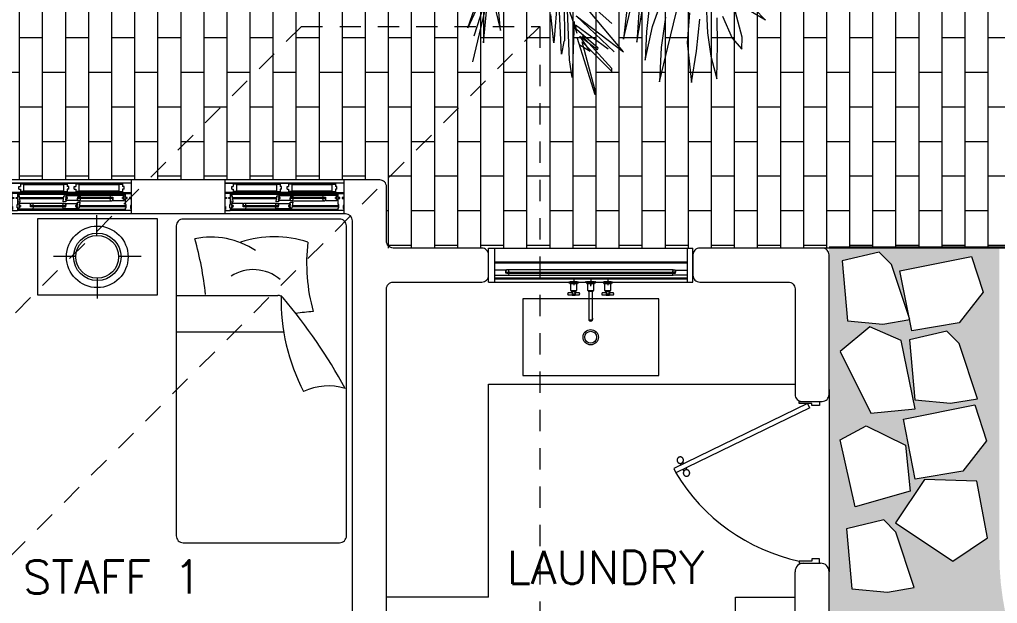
# Model space of a CAD drawing. Header units: metres. Extents: x 8 to 2416, y -346 to 476.
# Drawn here: x 33.8 to 39.54, y 36.87 to 40.29 of the extents above; entities that cross this region are included whole.
import ezdxf

# ---------------------------------------------------------------- set-up
doc = ezdxf.new("R2010")
doc.units = ezdxf.units.M
for name, pattern in [('0', [0]), ('CENTER2', [28.575, 19.05, -3.175, 3.175, -3.175]), ('HIDDEN2', [0.1875, 0.125, -0.0625])]:
    doc.linetypes.add(name, pattern=pattern)
doc.layers.get('0').update_dxf_attribs({"color": 250, "linetype": '0', "lineweight": 20})
for name, color, linetype, lineweight in [('A-DOOR', 35, 'Continuous', 5), ('A-WALL', 250, 'Continuous', 20), ('ARBOLES', 86, 'Continuous', 0), ('baños', 140, 'Continuous', 0), ('calle', 254, 'Continuous', 0), ('cristales', 131, 'Continuous', 0), ('MOB FIJOS', 251, 'Continuous', 0), ('MOBILIARIOS', 252, 'Continuous', 0), ('piso', 253, 'Continuous', 0), ('textos', 7, 'Continuous', 0)]:
    doc.layers.add(name, color=color, linetype=linetype, lineweight=lineweight)
doc.layers.add('grama', color=7, linetype='Continuous', lineweight=0, true_color=0x698c45)
doc.layers.add('Techos 1', color=7, linetype='HIDDEN2', lineweight=9, true_color=0x42391a)
doc.layers.add('hatch piso', color=253, linetype='Continuous', lineweight=0, transparency=0.7)
doc.styles.get("Standard").update_dxf_attribs({"font": 'arial.ttf', "height": 0.1875})

# ---------------------------------------------------------------- blocks, each defined once
blk = doc.blocks.new('bn29-63')
at = {"linetype": 'CENTER2'}
for p, q in [((-0.1, 0.02), (-0.1, -0.02)), ((-0.025, 0), (-0.031, 0)), ((0.02, 0), (-0.02, 0)), ((0, 0.025), (0, 0.0035)), ((0, 0.02), (0, -0.02)), ((0.025, 0), (0.031, 0)), ((0.1, 0.02), (0.1, -0.02)), ((-0.08, 0), (-0.12, 0)), ((0, -0.025), (0, -0.0035)), ((0.12, 0), (0.08, 0))]:
    blk.add_line(p, q, dxfattribs=at)
at = {"linetype": 'Continuous'}
for p, q in [((-0.0275, 0), (-0.0275, -0.0055)), ((0.0275, -0.0055), (0.0275, 0)), ((-0.1275, 0), (-0.0725, 0)), ((-0.1275, 0), (-0.1275, -0.0055)), ((-0.127, -0.006), (-0.073, -0.006)), ((-0.1225, -0.0065), (-0.1225, -0.0095)), ((-0.122, -0.01), (-0.078, -0.01)), ((-0.118, -0.01), (-0.118, -0.0505)), ((-0.1175, -0.051), (-0.0825, -0.051)), ((-0.1148, -0.051), (-0.1148, -0.0547)), ((-0.1144, -0.0552), (-0.0856, -0.0552)), ((-0.1098, -0.0554), (-0.0903, -0.0554)), ((-0.1098, -0.0554), (-0.1098, -0.0674)), ((-0.1089, -0.0552), (-0.1089, -0.0554)), ((-0.0911, -0.0554), (-0.0911, -0.0552)), ((-0.0903, -0.0675), (-0.0903, -0.0554)), ((-0.0851, -0.0547), (-0.0851, -0.051)), ((-0.082, -0.0505), (-0.082, -0.01)), ((-0.0775, -0.0095), (-0.0775, -0.0065)), ((-0.0725, -0.0055), (-0.0725, 0)), ((-0.0225, -0.007), (-0.0225, -0.0095)), ((-0.018, -0.011), (-0.018, -0.0495)), ((-0.015, -0.051), (-0.015, -0.0535)), ((-0.0115, -0.055), (-0.0115, -0.1745)), ((0.0115, -0.1745), (0.0115, -0.055)), ((0.015, -0.0535), (0.015, -0.051)), ((0.018, -0.0495), (0.018, -0.011)), ((0.0225, -0.0095), (0.0225, -0.007)), ((0.0725, 0), (0.1275, 0)), ((0.0725, 0), (0.0725, -0.0055)), ((0.073, -0.006), (0.127, -0.006)), ((0.0775, -0.0065), (0.0775, -0.0095)), ((0.078, -0.01), (0.122, -0.01)), ((0.082, -0.01), (0.082, -0.0505)), ((0.0825, -0.051), (0.1175, -0.051)), ((0.0851, -0.051), (0.0851, -0.0547)), ((0.0856, -0.0552), (0.1144, -0.0552)), ((0.0902, -0.0554), (0.1097, -0.0554)), ((0.0902, -0.0554), (0.0902, -0.0674)), ((0.0911, -0.0552), (0.0911, -0.0554)), ((0.1089, -0.0554), (0.1089, -0.0552)), ((0.1097, -0.0675), (0.1097, -0.0554)), ((0.1148, -0.0547), (0.1148, -0.051)), ((0.118, -0.0505), (0.118, -0.01)), ((0.1225, -0.0095), (0.1225, -0.0065)), ((0.1275, -0.0055), (0.1275, 0)), ((-0.1353, -0.0707), (-0.1353, -0.0709)), ((-0.1353, -0.0709), (-0.1353, -0.0711)), ((-0.1098, -0.0649), (-0.132, -0.0649)), ((-0.132, -0.0769), (-0.1098, -0.0769)), ((-0.1098, -0.0743), (-0.1098, -0.0779)), ((-0.1092, -0.0784), (-0.0908, -0.0784)), ((-0.068, -0.0649), (-0.0903, -0.0649)), ((-0.0903, -0.0779), (-0.0903, -0.0744)), ((-0.0903, -0.0769), (-0.068, -0.0769)), ((-0.0647, -0.0709), (-0.0647, -0.0708)), ((-0.0647, -0.0711), (-0.0647, -0.0709)), ((0.0647, -0.0707), (0.0647, -0.0709)), ((0.0647, -0.0709), (0.0647, -0.0711)), ((0.0902, -0.0649), (0.068, -0.0649)), ((0.068, -0.0769), (0.0902, -0.0769)), ((0.0902, -0.0743), (0.0902, -0.0779)), ((0.0908, -0.0784), (0.1092, -0.0784)), ((0.132, -0.0649), (0.1097, -0.0649)), ((0.1097, -0.0779), (0.1097, -0.0744)), ((0.1097, -0.0769), (0.132, -0.0769)), ((0.1353, -0.0709), (0.1353, -0.0708)), ((0.1353, -0.0711), (0.1353, -0.0709)), ((-0.0116, -0.2129), (-0.0116, -0.2196)), ((-0.0115, -0.1745), (-0.0115, -0.2108)), ((-0.0115, -0.2108), (-0.0115, -0.2129)), ((0.0115, -0.2108), (0.0115, -0.1745)), ((0.0115, -0.2129), (0.0115, -0.2108)), ((0.0116, -0.2196), (0.0116, -0.2129))]:
    blk.add_line(p, q, dxfattribs=at)
for centre in [(-0.1, -0.0709), (0.1, -0.0709)]:
    blk.add_circle(centre, 0.006, dxfattribs=at)
for centre, radius, start, end in [((-0.127, -0.0055), 0.0005, 180, 270), ((-0.123, -0.0065), 0.0005, 0, 90), ((-0.122, -0.0095), 0.0005, 180, 270), ((-0.1175, -0.0505), 0.0005, 180, 270), ((-0.1144, -0.0547), 0.0005, 180, 270), ((-0.0856, -0.0547), 0.0005, 270, 0), ((-0.0825, -0.0505), 0.0005, 270, 0), ((-0.078, -0.0095), 0.0005, 270, 0), ((-0.077, -0.0065), 0.0005, 90, 180), ((-0.073, -0.0055), 0.0005, 270, 0), ((-0.027, -0.0055), 0.000484, 180.59089, 257.20816), ((-0.0118, 2.0449), 2.0509, 269.6737, 270.02288), ((-0.0235, -0.007), 0.000994, 359.90149, 76.90515), ((-0.019, -0.011), 0.000956, 357.64471, 77.70928), ((-0.0175, -0.0495), 0.000478, 178.26733, 257.13819), ((-0.016, -0.051), 0.000959, 357.75001, 77.99186), ((-0.0125, -0.055), 0.000979, 359.48235, 72.31636), ((0.0125, -0.055), 0.000994, 107.89165, 180.11735), ((0.0145, -0.0535), 0.000492, 288.09484, 0.3106), ((0.016, -0.051), 0.000997, 103.36277, 180.02544), ((0.0175, -0.0495), 0.000475, 305.7664, 0.81013), ((0.019, -0.011), 0.000999, 105.48615, 180.00027), ((0.022, -0.0095), 0.000468, 302.26955, 1.21771), ((0.0235, -0.007), 0.000969, 105.51501, 182.34459), ((0.073, -0.0055), 0.0005, 180, 270), ((0.077, -0.0065), 0.0005, 0, 90), ((0.078, -0.0095), 0.0005, 180, 270), ((0.0825, -0.0505), 0.0005, 180, 270), ((0.0856, -0.0547), 0.0005, 180, 270), ((0.1144, -0.0547), 0.0005, 270, 0), ((0.1175, -0.0505), 0.0005, 270, 0), ((0.122, -0.0095), 0.0005, 270, 0), ((0.123, -0.0065), 0.0005, 90, 180), ((0.127, -0.0055), 0.0005, 270, 0), ((-0.1092, -0.0779), 0.0005, 180, 270), ((-0.0908, -0.0779), 0.0005, 270, 0), ((0.0908, -0.0779), 0.0005, 180, 270), ((0.1092, -0.0779), 0.0005, 270, 0), ((0, -0.2181), 0.0121, 213.9793, 325.16022)]:
    blk.add_arc(centre, radius, start, end, dxfattribs=at)
for centre, major_axis, ratio, start_param, end_param in [((0, 0), (0.0275, 0), 0.000034, 2.667121, 6.283185), ((0, 0), (0.0259, 0), 0.000034, 2.815846, 6.283185), ((0, 0), (0.0275, 0), 0.000034, 0, 0.47639), ((0, 0), (0.0259, 0), 0.000034, 0, 0.327867), ((0, -0.006), (0.027, 0), 0.000034, 3.141456, 6.282925), ((0, -0.01), (0.022, 0), 0.000034, 3.142066, 6.283185), ((0, -0.05), (0.0175, 0), 0.000034, 2.696758, 6.283185), ((0, -0.054), (0.0145, 0), 0.000034, 3.141569, 6.283185), ((0, -0.05), (0.0175, 0), 0.000034, 0, 0.440577), ((0, -0.2129), (0.0116, 0), 0.906322, 3.141593, 6.283185), ((0, -0.2196), (0.0116, 0), 0.906322, 3.141593, 3.655143), ((0, -0.2129), (0.0115, 0), 0.906322, 3.141593, 6.283185), ((0, -0.2196), (0.0116, 0), 0.906322, 5.752494, 6.283185)]:
    blk.add_ellipse(centre, major_axis=major_axis, ratio=ratio, start_param=start_param, end_param=end_param, dxfattribs=at)
for points, knots in [([(-0.0225, -0.0095), (-0.0225, -0.0095), (-0.0225, -0.0096), (-0.0225, -0.0097), (-0.0224, -0.0098), (-0.0223, -0.0099), (-0.0222, -0.01), (-0.0222, -0.01), (-0.0221, -0.01)], [0, 0, 0, 0, 0.042757, 0.325645, 0.547786, 0.733379, 0.889807, 1, 1, 1, 1]), ([(-0.015, -0.0535), (-0.015, -0.0535), (-0.015, -0.0536), (-0.015, -0.0537), (-0.0149, -0.0538), (-0.0148, -0.0539), (-0.0147, -0.054), (-0.0146, -0.054), (-0.0146, -0.054), (-0.0146, -0.054)], [0, 0, 0, 0, 0.071045, 0.33477, 0.544053, 0.719742, 0.867475, 0.987287, 1, 1, 1, 1]), ([(0.0271, -0.006), (0.0272, -0.006), (0.0272, -0.0059), (0.0274, -0.0058), (0.0275, -0.0057), (0.0275, -0.0056), (0.0275, -0.0055), (0.0275, -0.0055)], [0, 0, 0, 0, 0.168578, 0.402971, 0.679997, 0.948361, 1, 1, 1, 1]), ([(-0.1321, -0.0649), (-0.1321, -0.0649), (-0.1324, -0.0649), (-0.1329, -0.0651), (-0.1335, -0.0655), (-0.134, -0.066), (-0.1344, -0.0668), (-0.1348, -0.0677), (-0.1351, -0.0687), (-0.1353, -0.0697), (-0.1353, -0.0704), (-0.1353, -0.0707)], [0, 0, 0, 0, 0.045604, 0.158159, 0.271631, 0.39062, 0.514613, 0.640295, 0.76551, 0.890129, 1, 1, 1, 1]), ([(-0.1353, -0.0711), (-0.1353, -0.0712), (-0.1353, -0.0717), (-0.1352, -0.0726), (-0.135, -0.0736), (-0.1346, -0.0746), (-0.1342, -0.0754), (-0.1337, -0.0761), (-0.1332, -0.0766), (-0.1326, -0.0769), (-0.1322, -0.0769), (-0.1321, -0.0769)], [0, 0, 0, 0, 0.048847, 0.173034, 0.297636, 0.422848, 0.549037, 0.676469, 0.804317, 0.914337, 1, 1, 1, 1]), ([(-0.1098, -0.0674), (-0.1098, -0.0678), (-0.1097, -0.0681), (-0.1097, -0.0693), (-0.1097, -0.0701), (-0.1097, -0.0722), (-0.1098, -0.0734), (-0.1098, -0.0743)], [0.4022822, 0.4022822, 0.4022822, 0.4022822, 0.4375, 0.4375, 0.5, 0.5, 0.5975436, 0.5975436, 0.5975436, 0.5975436]), ([(-0.0903, -0.0675), (-0.0903, -0.0678), (-0.0903, -0.0682), (-0.0903, -0.0693), (-0.0903, -0.0701), (-0.0903, -0.0709)], [0.90411341, 0.90411341, 0.90411341, 0.90411341, 0.9375, 0.9375, 1, 1, 1, 1]), ([(-0.0647, -0.0708), (-0.0647, -0.0706), (-0.0647, -0.0701), (-0.0648, -0.0692), (-0.065, -0.0682), (-0.0654, -0.0672), (-0.0658, -0.0664), (-0.0663, -0.0657), (-0.0668, -0.0652), (-0.0674, -0.0649), (-0.0678, -0.0649), (-0.0679, -0.0649)], [0, 0, 0, 0, 0.048847, 0.173034, 0.297636, 0.422848, 0.549037, 0.676469, 0.804317, 0.914337, 1, 1, 1, 1]), ([(-0.0679, -0.0769), (-0.0679, -0.0769), (-0.0676, -0.0769), (-0.0671, -0.0767), (-0.0665, -0.0763), (-0.066, -0.0758), (-0.0656, -0.075), (-0.0652, -0.0742), (-0.0649, -0.0731), (-0.0647, -0.0721), (-0.0647, -0.0714), (-0.0647, -0.0711)], [0, 0, 0, 0, 0.045604, 0.158159, 0.271631, 0.39062, 0.514613, 0.640295, 0.76551, 0.890129, 1, 1, 1, 1]), ([(0.0679, -0.0649), (0.0679, -0.0649), (0.0676, -0.0649), (0.0671, -0.0651), (0.0665, -0.0655), (0.066, -0.066), (0.0656, -0.0668), (0.0652, -0.0677), (0.0649, -0.0687), (0.0647, -0.0697), (0.0647, -0.0704), (0.0647, -0.0707)], [0, 0, 0, 0, 0.045604, 0.158159, 0.271631, 0.39062, 0.514613, 0.640295, 0.76551, 0.890129, 1, 1, 1, 1]), ([(0.0647, -0.0711), (0.0647, -0.0712), (0.0647, -0.0717), (0.0648, -0.0726), (0.065, -0.0736), (0.0654, -0.0746), (0.0658, -0.0754), (0.0663, -0.0761), (0.0668, -0.0766), (0.0674, -0.0769), (0.0678, -0.0769), (0.0679, -0.0769)], [0, 0, 0, 0, 0.048847, 0.173034, 0.297636, 0.422848, 0.549037, 0.676469, 0.804317, 0.914337, 1, 1, 1, 1]), ([(0.0902, -0.0674), (0.0902, -0.0678), (0.0903, -0.0681), (0.0903, -0.0693), (0.0903, -0.0701), (0.0903, -0.0722), (0.0902, -0.0734), (0.0902, -0.0743)], [0.4022822, 0.4022822, 0.4022822, 0.4022822, 0.4375, 0.4375, 0.5, 0.5, 0.5975436, 0.5975436, 0.5975436, 0.5975436]), ([(0.1097, -0.0675), (0.1097, -0.0678), (0.1097, -0.0682), (0.1097, -0.0693), (0.1097, -0.0701), (0.1097, -0.0709)], [0.90411341, 0.90411341, 0.90411341, 0.90411341, 0.9375, 0.9375, 1, 1, 1, 1]), ([(0.1353, -0.0708), (0.1353, -0.0706), (0.1353, -0.0701), (0.1352, -0.0692), (0.135, -0.0682), (0.1346, -0.0672), (0.1342, -0.0664), (0.1337, -0.0657), (0.1332, -0.0652), (0.1326, -0.0649), (0.1322, -0.0649), (0.1321, -0.0649)], [0, 0, 0, 0, 0.048847, 0.173034, 0.297636, 0.422848, 0.549037, 0.676469, 0.804317, 0.914337, 1, 1, 1, 1]), ([(0.1321, -0.0769), (0.1321, -0.0769), (0.1324, -0.0769), (0.1329, -0.0767), (0.1335, -0.0763), (0.134, -0.0758), (0.1344, -0.075), (0.1348, -0.0742), (0.1351, -0.0731), (0.1353, -0.0721), (0.1353, -0.0714), (0.1353, -0.0711)], [0, 0, 0, 0, 0.045604, 0.158159, 0.271631, 0.39062, 0.514613, 0.640295, 0.76551, 0.890129, 1, 1, 1, 1])]:
    blk.add_open_spline(points, degree=3, knots=knots, dxfattribs=at)
for points in [[(-0.0903, -0.0709), (-0.0903, -0.0722), (-0.0903, -0.0734), (-0.0903, -0.0744)], [(0.1097, -0.0709), (0.1097, -0.0722), (0.1097, -0.0734), (0.1097, -0.0744)]]:
    blk.add_open_spline(points, degree=3, dxfattribs=at)
blk = doc.blocks.new('puerta 1.00')
at = {"layer": 'A-DOOR'}
for p, q in [((-0.15, -0.0125), (-0.9369, -0.3949)), ((-0.1376, -0.038), (-0.9245, -0.4204)), ((-0.1376, -0.038), (-0.15, -0.0125)), ((-0.9369, -0.3949), (-0.9245, -0.4204)), ((-0.8946, -0.3743), (-0.8996, -0.3641)), ((-0.8777, -0.3661), (-0.8826, -0.3559)), ((-0.8822, -0.3998), (-0.8772, -0.4101)), ((-0.8653, -0.3916), (-0.8603, -0.4018))]:
    blk.add_line(p, q, dxfattribs=at)
for points in [[(-0.08, 0), (-0.08, -0.025), (-0.125, -0.025), (-0.125, -0.0125), (-0.2, -0.0125), (-0.2, 0), (-0.08, 0)], [(-0.08, -0.95), (-0.08, -0.925), (-0.125, -0.925), (-0.125, -0.9375), (-0.2, -0.9375), (-0.2, -0.95), (-0.08, -0.95)]]:
    blk.add_lwpolyline(points, dxfattribs=at)
blk.add_arc((0.0366, 0.1602), 1.1229, 211.13358, 257.83427, dxfattribs=at)
for points in [[(-0.8982, -0.3642), (-0.9033, -0.3642), (-0.912, -0.3591), (-0.917, -0.3504), (-0.917, -0.3403), (-0.912, -0.3316), (-0.9033, -0.3265), (-0.8932, -0.3265), (-0.8844, -0.3316), (-0.8794, -0.3403), (-0.8794, -0.3504), (-0.8844, -0.3591), (-0.8932, -0.3642), (-0.8982, -0.3642)], [(-0.8617, -0.4394), (-0.8667, -0.4394), (-0.8754, -0.4344), (-0.8805, -0.4256), (-0.8805, -0.4156), (-0.8754, -0.4068), (-0.8667, -0.4018), (-0.8566, -0.4018), (-0.8479, -0.4068), (-0.8428, -0.4156), (-0.8428, -0.4257), (-0.8479, -0.4344), (-0.8566, -0.4394), (-0.8617, -0.4394)]]:
    blk.add_open_spline(points, degree=2, dxfattribs=at)
blk = doc.blocks.new('Fenton Bead')
at = {"color": 7}
blk.add_lwpolyline([(2.1, 12.5, -0.341999), (0.2, 11), (0, 10.7), (0, 1), (1, 0), (18, 0), (18, 0.5), (14.7, 12.9, 0.339454), (13.2, 14), (4.1, 14, 0.341999)], format="xyb", close=True, dxfattribs=at)
blk = doc.blocks.new('A$C6ca19f56')
at = {"layer": 'A-DOOR', "color": 7}
for p, q in [((0.7, 0.2), (0, 0.2)), ((0.0325, 0.12), (0, 0.12)), ((0, 0.12), (0, 0.097)), ((0.7, 0.12), (0, 0.12)), ((0.034, 0.1185), (0.0325, 0.12)), ((0.034, 0.097), (0.034, 0.1185)), ((0.034, 0.1185), (0.034, 0.097)), ((0.666, 0.1185), (0.6675, 0.12)), ((0.666, 0.097), (0.666, 0.1185)), ((0.6675, 0.12), (0.7, 0.12)), ((0.7, 0.12), (0.7, 0.097)), ((0, 0.097), (0.01, 0.097)), ((0.01, 0.091), (0, 0.091)), ((0, 0.091), (0, 0.0445)), ((0.01, 0.097), (0.01, 0.091)), ((0.024, 0.091), (0.024, 0.097)), ((0.024, 0.097), (0.034, 0.097)), ((0.034, 0.091), (0.024, 0.091)), ((0.034, 0.097), (0.0305, 0.097)), ((0.0305, 0.097), (0.0305, 0.091)), ((0.0305, 0.091), (0.034, 0.091)), ((0.0417, 0.1075), (0.034, 0.1075)), ((0.034, 0.0555), (0.034, 0.091)), ((0.034, 0.091), (0.034, 0.0715)), ((0.034, 0.0715), (0.049, 0.0715)), ((0.0415, 0.061), (0.04, 0.0595)), ((0.04, 0.0595), (0.04, 0.0537)), ((0.1065, 0.061), (0.0415, 0.061)), ((0.049, 0.0715), (0.0447, 0.1047)), ((0.108, 0.0595), (0.1065, 0.061)), ((0.108, 0.042), (0.108, 0.0595)), ((0.3028, 0.062), (0.1212, 0.062)), ((0.301, 0.0715), (0.3053, 0.1047)), ((0.316, 0.0715), (0.301, 0.0715)), ((0.3083, 0.1075), (0.316, 0.1075)), ((0.316, 0.1075), (0.3175, 0.109)), ((0.316, 0.102), (0.316, 0.1075)), ((0.322, 0.102), (0.316, 0.102)), ((0.316, 0.097), (0.316, 0.0993)), ((0.316, 0.0993), (0.322, 0.0993)), ((0.326, 0.097), (0.316, 0.097)), ((0.316, 0.089), (0.316, 0.091)), ((0.316, 0.091), (0.326, 0.091)), ((0.322, 0.089), (0.316, 0.089)), ((0.316, 0.0805), (0.316, 0.0863)), ((0.316, 0.0863), (0.322, 0.0863)), ((0.3175, 0.079), (0.316, 0.0805)), ((0.316, 0.0805), (0.316, 0.0715)), ((0.316, 0.0595), (0.3175, 0.061)), ((0.316, 0.042), (0.316, 0.0595)), ((0.3175, 0.109), (0.3981, 0.109)), ((0.3825, 0.079), (0.3175, 0.079)), ((0.3175, 0.061), (0.3825, 0.061)), ((0.322, 0.0993), (0.322, 0.102)), ((0.322, 0.0863), (0.322, 0.089)), ((0.326, 0.091), (0.326, 0.097)), ((0.384, 0.0805), (0.3825, 0.079)), ((0.3825, 0.061), (0.384, 0.0595)), ((0.4015, 0.098), (0.384, 0.098)), ((0.384, 0.098), (0.384, 0.0805)), ((0.384, 0.095), (0.389, 0.095)), ((0.384, 0.095), (0.389, 0.095)), ((0.384, 0.0595), (0.384, 0.0685)), ((0.384, 0.0685), (0.399, 0.0685)), ((0.384, 0.0595), (0.384, 0.0537)), ((0.389, 0.097), (0.395, 0.093)), ((0.389, 0.093), (0.395, 0.097)), ((0.399, 0.0685), (0.3947, 0.0353)), ((0.3972, 0.078), (0.5788, 0.078)), ((0.3981, 0.109), (0.4, 0.1075)), ((0.5779, 0.109), (0.3981, 0.109)), ((0.4, 0.1075), (0.402, 0.0995)), ((0.402, 0.0985), (0.4015, 0.098)), ((0.402, 0.0995), (0.402, 0.0985)), ((0.576, 0.1075), (0.574, 0.0995)), ((0.574, 0.0995), (0.574, 0.0985)), ((0.574, 0.0985), (0.5745, 0.098)), ((0.5745, 0.098), (0.592, 0.098)), ((0.5779, 0.109), (0.576, 0.1075)), ((0.6585, 0.109), (0.5779, 0.109)), ((0.587, 0.097), (0.581, 0.093)), ((0.587, 0.093), (0.581, 0.097)), ((0.592, 0.095), (0.587, 0.095)), ((0.592, 0.095), (0.587, 0.095)), ((0.592, 0.098), (0.592, 0.0805)), ((0.592, 0.0805), (0.5935, 0.079)), ((0.5935, 0.079), (0.6585, 0.079)), ((0.65, 0.091), (0.65, 0.097)), ((0.65, 0.097), (0.66, 0.097)), ((0.66, 0.091), (0.65, 0.091)), ((0.654, 0.0993), (0.654, 0.102)), ((0.654, 0.102), (0.66, 0.102)), ((0.66, 0.0993), (0.654, 0.0993)), ((0.654, 0.0863), (0.654, 0.089)), ((0.654, 0.089), (0.66, 0.089)), ((0.66, 0.0863), (0.654, 0.0863)), ((0.66, 0.1075), (0.6585, 0.109)), ((0.6585, 0.079), (0.66, 0.0805)), ((0.66, 0.102), (0.66, 0.1075)), ((0.66, 0.097), (0.66, 0.0993)), ((0.66, 0.089), (0.66, 0.091)), ((0.66, 0.0805), (0.66, 0.0863)), ((0.676, 0.097), (0.666, 0.097)), ((0.666, 0.0555), (0.666, 0.091)), ((0.666, 0.091), (0.676, 0.091)), ((0.676, 0.091), (0.676, 0.097)), ((0.7, 0.097), (0.69, 0.097)), ((0.69, 0.097), (0.69, 0.091)), ((0.69, 0.091), (0.7, 0.091)), ((0.7, 0.091), (0.7, 0.0505)), ((0, 0.0445), (0.004, 0.0445)), ((0.004, 0.0255), (0, 0.0255)), ((0, 0.0255), (0, 0.0215)), ((0, 0.0215), (0.0015, 0.02)), ((0.7, 0), (0, 0)), ((0.0015, 0.02), (0.0325, 0.02)), ((0.004, 0.0445), (0.004, 0.0255)), ((0.03, 0.0365), (0.03, 0.0555)), ((0.03, 0.0555), (0.034, 0.0555)), ((0.034, 0.0365), (0.03, 0.0365)), ((0.0325, 0.02), (0.034, 0.0215)), ((0.6675, 0.02), (0.0325, 0.02)), ((0.034, 0.0215), (0.034, 0.0365)), ((0.04, 0.0537), (0.046, 0.0537)), ((0.046, 0.051), (0.04, 0.051)), ((0.04, 0.051), (0.04, 0.049)), ((0.04, 0.049), (0.05, 0.049)), ((0.05, 0.043), (0.04, 0.043)), ((0.04, 0.043), (0.04, 0.0407)), ((0.04, 0.0407), (0.046, 0.0407)), ((0.046, 0.038), (0.04, 0.038)), ((0.04, 0.038), (0.04, 0.0325)), ((0.04, 0.0325), (0.0415, 0.031)), ((0.0415, 0.031), (0.1221, 0.031)), ((0.046, 0.0537), (0.046, 0.051)), ((0.046, 0.0407), (0.046, 0.038)), ((0.05, 0.049), (0.05, 0.043)), ((0.108, 0.045), (0.113, 0.045)), ((0.108, 0.045), (0.113, 0.045)), ((0.1255, 0.042), (0.108, 0.042)), ((0.113, 0.043), (0.119, 0.047)), ((0.113, 0.047), (0.119, 0.043)), ((0.1221, 0.031), (0.124, 0.0325)), ((0.1221, 0.031), (0.3019, 0.031)), ((0.124, 0.0325), (0.126, 0.0405)), ((0.126, 0.0415), (0.1255, 0.042)), ((0.126, 0.0405), (0.126, 0.0415)), ((0.298, 0.0415), (0.2985, 0.042)), ((0.298, 0.0405), (0.298, 0.0415)), ((0.3, 0.0325), (0.298, 0.0405)), ((0.2985, 0.042), (0.316, 0.042)), ((0.3019, 0.031), (0.3, 0.0325)), ((0.3825, 0.031), (0.3019, 0.031)), ((0.311, 0.043), (0.305, 0.047)), ((0.311, 0.047), (0.305, 0.043)), ((0.316, 0.045), (0.311, 0.045)), ((0.316, 0.045), (0.311, 0.045)), ((0.384, 0.049), (0.374, 0.049)), ((0.374, 0.049), (0.374, 0.043)), ((0.374, 0.043), (0.384, 0.043)), ((0.384, 0.0537), (0.378, 0.0537)), ((0.378, 0.0537), (0.378, 0.051)), ((0.378, 0.051), (0.384, 0.051)), ((0.384, 0.0407), (0.378, 0.0407)), ((0.378, 0.0407), (0.378, 0.038)), ((0.378, 0.038), (0.384, 0.038)), ((0.384, 0.0325), (0.3825, 0.031)), ((0.384, 0.051), (0.384, 0.049)), ((0.384, 0.043), (0.384, 0.0407)), ((0.384, 0.038), (0.384, 0.0325)), ((0.3917, 0.0325), (0.384, 0.0325)), ((0.67, 0.0555), (0.666, 0.0555)), ((0.666, 0.0215), (0.666, 0.0365)), ((0.666, 0.0365), (0.67, 0.0365)), ((0.6675, 0.02), (0.666, 0.0215)), ((0.6985, 0.02), (0.6675, 0.02)), ((0.67, 0.0365), (0.67, 0.0555)), ((0.7, 0.0505), (0.696, 0.0505)), ((0.696, 0.0505), (0.696, 0.0315)), ((0.696, 0.0315), (0.7, 0.0315)), ((0.7, 0.0215), (0.6985, 0.02)), ((0.7, 0.0315), (0.7, 0.0215))]:
    blk.add_line(p, q, dxfattribs=at)
at = {"layer": 'A-DOOR', "extrusion": (0, 0, -1)}
for p, q in [((0.7, 0.18), (0, 0.18)), ((0, 0.127), (0.7, 0.127)), ((0.0413, 0.1622), (0.05, 0.1622)), ((0.0413, 0.1448), (0.0413, 0.1622)), ((0.0413, 0.1448), (0.05, 0.1448)), ((0.3337, 0.1622), (0.325, 0.1622)), ((0.3337, 0.1448), (0.325, 0.1448)), ((0.3337, 0.1448), (0.3337, 0.1622)), ((0.3663, 0.1622), (0.375, 0.1622)), ((0.3663, 0.1448), (0.3663, 0.1622)), ((0.3663, 0.1448), (0.375, 0.1448)), ((0.6587, 0.1622), (0.65, 0.1622)), ((0.6587, 0.1448), (0.65, 0.1448)), ((0.6587, 0.1448), (0.6587, 0.1622))]:
    blk.add_line(p, q, dxfattribs=at)
at = {"layer": 'A-DOOR'}
for p, q in [((0.07, 0.175), (0.05, 0.175)), ((0.07, 0.132), (0.07, 0.175)), ((0.305, 0.132), (0.305, 0.175)), ((0.305, 0.175), (0.325, 0.175)), ((0.395, 0.175), (0.375, 0.175)), ((0.395, 0.132), (0.395, 0.175)), ((0.63, 0.132), (0.63, 0.175)), ((0.63, 0.175), (0.65, 0.175)), ((0.07, 0.132), (0.05, 0.132)), ((0.305, 0.1711), (0.07, 0.1711)), ((0.07, 0.1359), (0.07, 0.1711)), ((0.07, 0.1359), (0.305, 0.1359)), ((0.305, 0.1359), (0.305, 0.1711)), ((0.305, 0.132), (0.325, 0.132)), ((0.395, 0.132), (0.375, 0.132)), ((0.63, 0.1711), (0.395, 0.1711)), ((0.395, 0.1359), (0.395, 0.1711)), ((0.395, 0.1359), (0.63, 0.1359)), ((0.63, 0.1359), (0.63, 0.1711)), ((0.63, 0.132), (0.65, 0.132))]:
    blk.add_line(p, q, dxfattribs=at)
at = {"layer": 'A-DOOR', "color": 9, "true_color": 0xc7c8ca}
for p, q in [((0.325, 0.175), (0.07, 0.175)), ((0.63, 0.175), (0.375, 0.175)), ((0.07, 0.132), (0.325, 0.132)), ((0.375, 0.132), (0.63, 0.132))]:
    blk.add_line(p, q, dxfattribs=at)
at = {"layer": 'A-DOOR', "color": 8}
for p, q in [((0.666, 0.114), (0.034, 0.114)), ((0.0457, 0.097), (0.3043, 0.097)), ((0.0465, 0.091), (0.3035, 0.091)), ((0.666, 0.026), (0.034, 0.026)), ((0.3957, 0.043), (0.67, 0.043)), ((0.3965, 0.049), (0.67, 0.049))]:
    blk.add_line(p, q, dxfattribs=at)
at = {"layer": 'A-DOOR', "extrusion": (0, 0, -1)}
for points in [[(0, 0.18), (-0.05, 0.18), (-0.05, 0.1622)], [(-0.325, 0.18), (-0.375, 0.18), (-0.375, 0.1622)], [(-0.375, 0.18), (-0.325, 0.18), (-0.325, 0.1622)], [(-0.7, 0.18), (-0.65, 0.18), (-0.65, 0.1622)], [(-0.05, 0.1448), (-0.05, 0.127), (0, 0.127)], [(-0.375, 0.1448), (-0.375, 0.127), (-0.325, 0.127)], [(-0.325, 0.1448), (-0.325, 0.127), (-0.375, 0.127)], [(-0.65, 0.1448), (-0.65, 0.127), (-0.7, 0.127)]]:
    blk.add_lwpolyline(points, dxfattribs=at)
at = {"layer": 'A-DOOR', "color": 7}
for points in [[(0.384, 0.095), (0.389, 0.095), (0.389, 0.095), (0.384, 0.095)], [(0.587, 0.093), (0.389, 0.093), (0.389, 0.097), (0.587, 0.097)], [(0.587, 0.097), (0.389, 0.097), (0.389, 0.093), (0.587, 0.093)], [(0.389, 0.097), (0.395, 0.097), (0.395, 0.093), (0.389, 0.093)], [(0.4015, 0.098), (0.3895, 0.098), (0.3895, 0.097), (0.4015, 0.097)], [(0.4015, 0.093), (0.3895, 0.093), (0.3895, 0.092), (0.4015, 0.092)], [(0.395, 0.097), (0.4, 0.097), (0.4, 0.093), (0.395, 0.093)], [(0.5745, 0.098), (0.5865, 0.098), (0.5865, 0.097), (0.5745, 0.097)], [(0.5745, 0.093), (0.5865, 0.093), (0.5865, 0.092), (0.5745, 0.092)], [(0.581, 0.097), (0.576, 0.097), (0.576, 0.093), (0.581, 0.093)], [(0.587, 0.097), (0.581, 0.097), (0.581, 0.093), (0.587, 0.093)], [(0.592, 0.095), (0.587, 0.095), (0.587, 0.095), (0.592, 0.095)], [(0.108, 0.045), (0.113, 0.045), (0.113, 0.045), (0.108, 0.045)], [(0.113, 0.043), (0.119, 0.043), (0.119, 0.047), (0.113, 0.047)], [(0.113, 0.047), (0.311, 0.047), (0.311, 0.043), (0.113, 0.043)], [(0.113, 0.043), (0.311, 0.043), (0.311, 0.047), (0.113, 0.047)], [(0.1255, 0.047), (0.1135, 0.047), (0.1135, 0.048), (0.1255, 0.048)], [(0.1255, 0.042), (0.1135, 0.042), (0.1135, 0.043), (0.1255, 0.043)], [(0.119, 0.043), (0.124, 0.043), (0.124, 0.047), (0.119, 0.047)], [(0.2985, 0.047), (0.3105, 0.047), (0.3105, 0.048), (0.2985, 0.048)], [(0.2985, 0.042), (0.3105, 0.042), (0.3105, 0.043), (0.2985, 0.043)], [(0.305, 0.043), (0.3, 0.043), (0.3, 0.047), (0.305, 0.047)], [(0.311, 0.043), (0.305, 0.043), (0.305, 0.047), (0.311, 0.047)], [(0.316, 0.045), (0.311, 0.045), (0.311, 0.045), (0.316, 0.045)]]:
    blk.add_lwpolyline(points, close=True, dxfattribs=at)
for centre, start, end in [((0.0417, 0.1045), 4.28912, 90.00148), ((0.3083, 0.1045), 89.99852, 175.71088), ((0.3917, 0.0355), 269.99852, 355.71088)]:
    blk.add_arc(centre, 0.003, start, end, dxfattribs=at)
at = {"layer": 'cristales', "const_width": 0.004}
for points in [[(0.576, 0.095), (0.4, 0.095)], [(0.124, 0.045), (0.3, 0.045)]]:
    blk.add_lwpolyline(points, dxfattribs=at)
at = {"layer": 'A-DOOR', "color": 7, "yscale": 0.001000000023175567, "zscale": 0.001000000023175567}
for p, xscale in [((0.108, 0.048), 0.001000000023175567), ((0.316, 0.048), -0.001000000023175567)]:
    blk.add_blockref('Fenton Bead', p, dxfattribs=dict(at, xscale=xscale))
at = {"layer": 'A-DOOR', "color": 7, "yscale": 0.001000000023175567, "zscale": 0.001000000023175567, "rotation": 180}
for p, xscale in [((0.384, 0.092), -0.001000000023175567), ((0.592, 0.092), 0.001000000023175567)]:
    blk.add_blockref('Fenton Bead', p, dxfattribs=dict(at, xscale=xscale))
blk = doc.blocks.new('PL BASE 1N NASAS 09')
at = {"layer": 'A-DOOR'}
for p, q in [((-113.8311, -49.2497), (-112.6311, -49.2497)), ((-113.8311, -49.4497), (-113.8311, -49.2497)), ((-113.7971, -49.2497), (-113.7971, -49.4497)), ((-112.6651, -49.2497), (-112.6651, -49.4497)), ((-112.6311, -49.4497), (-112.6311, -49.2497)), ((-113.7971, -49.3297), (-112.6651, -49.3297)), ((-113.7956, -49.3787), (-113.7971, -49.3802)), ((-113.7971, -49.3802), (-113.7971, -49.4072)), ((-113.7306, -49.3787), (-113.7956, -49.3787)), ((-113.7291, -49.3802), (-113.7306, -49.3787)), ((-113.7291, -49.3977), (-113.7291, -49.3802)), ((-113.7291, -49.3947), (-113.7241, -49.3947)), ((-113.7291, -49.3947), (-113.7241, -49.3947)), ((-113.7116, -49.3977), (-113.7291, -49.3977)), ((-113.7241, -49.3967), (-113.7181, -49.3927)), ((-113.7241, -49.3927), (-113.7181, -49.3967)), ((-112.7463, -49.3777), (-113.7158, -49.3777)), ((-113.7131, -49.4073), (-113.7111, -49.3992)), ((-113.7111, -49.3982), (-113.7116, -49.3977)), ((-113.7111, -49.3992), (-113.7111, -49.3982)), ((-112.7511, -49.3982), (-112.7506, -49.3977)), ((-112.7511, -49.3992), (-112.7511, -49.3982)), ((-112.7491, -49.4073), (-112.7511, -49.3992)), ((-112.7506, -49.3977), (-112.7331, -49.3977)), ((-112.7381, -49.3967), (-112.7441, -49.3927)), ((-112.7381, -49.3927), (-112.7441, -49.3967)), ((-112.7331, -49.3947), (-112.7381, -49.3947)), ((-112.7331, -49.3947), (-112.7381, -49.3947)), ((-112.7331, -49.3802), (-112.7316, -49.3787)), ((-112.7331, -49.3977), (-112.7331, -49.3802)), ((-112.7316, -49.3787), (-112.6666, -49.3787)), ((-112.6651, -49.3802), (-112.6666, -49.3787)), ((-112.6651, -49.3802), (-112.6651, -49.4072)), ((-113.8311, -49.4497), (-112.6311, -49.4497)), ((-113.7971, -49.4072), (-113.7956, -49.4087)), ((-113.7971, -49.4297), (-112.6651, -49.4297)), ((-113.7956, -49.4087), (-113.7149, -49.4087)), ((-113.7149, -49.4087), (-113.7131, -49.4073)), ((-113.7149, -49.4087), (-112.7472, -49.4087)), ((-112.7472, -49.4087), (-112.7491, -49.4073)), ((-112.6666, -49.4087), (-112.7472, -49.4087)), ((-112.6651, -49.4072), (-112.6666, -49.4087))]:
    blk.add_line(p, q, dxfattribs=at)
at = {"layer": 'A-DOOR', "color": 8}
for p, q in [((-113.7971, -49.3357), (-112.6651, -49.3357)), ((-113.7971, -49.4237), (-112.6651, -49.4237))]:
    blk.add_line(p, q, dxfattribs=at)
at = {"layer": 'A-DOOR'}
for points in [[(-113.7269, -49.3792, -0.341999), (-113.7289, -49.3807), (-113.7291, -49.3811), (-113.7291, -49.3907), (-113.7281, -49.3917), (-113.7111, -49.3917), (-113.7111, -49.3912), (-113.7144, -49.3788, 0.339454), (-113.7158, -49.3777), (-113.725, -49.3777, 0.341999)], [(-112.7352, -49.3792, 0.341999), (-112.7333, -49.3807), (-112.7331, -49.3811), (-112.7331, -49.3907), (-112.7341, -49.3917), (-112.7511, -49.3917), (-112.7511, -49.3912), (-112.7478, -49.3788, -0.339454), (-112.7463, -49.3777), (-112.7372, -49.3777, -0.341999)]]:
    blk.add_lwpolyline(points, format="xyb", close=True, dxfattribs=at)
for points in [[(-113.7291, -49.3947), (-113.7241, -49.3947), (-113.7241, -49.3947), (-113.7291, -49.3947)], [(-113.7241, -49.3967), (-113.7181, -49.3967), (-113.7181, -49.3927), (-113.7241, -49.3927)], [(-113.7241, -49.3967), (-112.7381, -49.3967), (-112.7381, -49.3927), (-113.7241, -49.3927)], [(-113.7116, -49.3927), (-113.7236, -49.3927), (-113.7236, -49.3917), (-113.7116, -49.3917)], [(-113.7116, -49.3977), (-113.7236, -49.3977), (-113.7236, -49.3967), (-113.7116, -49.3967)], [(-113.7181, -49.3967), (-113.7131, -49.3967), (-113.7131, -49.3927), (-113.7181, -49.3927)], [(-112.7506, -49.3927), (-112.7386, -49.3927), (-112.7386, -49.3917), (-112.7506, -49.3917)], [(-112.7506, -49.3977), (-112.7386, -49.3977), (-112.7386, -49.3967), (-112.7506, -49.3967)], [(-112.7441, -49.3967), (-112.7491, -49.3967), (-112.7491, -49.3927), (-112.7441, -49.3927)], [(-112.7381, -49.3967), (-112.7441, -49.3967), (-112.7441, -49.3927), (-112.7381, -49.3927)], [(-112.7331, -49.3947), (-112.7381, -49.3947), (-112.7381, -49.3947), (-112.7331, -49.3947)]]:
    blk.add_lwpolyline(points, close=True, dxfattribs=at)
at = {"layer": 'A-DOOR', "color": 7}
blk.add_lwpolyline([(-113.7241, -49.3927), (-112.7381, -49.3927), (-112.7381, -49.3967), (-113.7241, -49.3967)], close=True, dxfattribs=at)
at = {"layer": 'A-WALL'}
for p, q in [((-115.9311, -48.8497), (-115.9311, -49.0497)), ((-115.3811, -48.8497), (-115.3811, -49.0497)), ((-114.6811, -48.8497), (-114.6811, -49.0497)), ((-114.6711, -49.0497), (-115.9311, -49.0497)), ((-114.6311, -52.4997), (-114.6311, -49.0897)), ((-111.9811, -51.0997), (-111.8811, -51.0997)), ((-112.0311, -53.4497), (-112.0311, -51.1497)), ((-111.8311, -53.6097), (-111.8311, -51.1497))]:
    blk.add_line(p, q, dxfattribs=at)
blk.add_lwpolyline([(-115.3811, -48.8497), (-115.9311, -48.8497)], dxfattribs=at)
blk.add_lwpolyline([(-114.4311, -53.4497), (-114.4311, -49.4897, -0.414214), (-114.3911, -49.4497), (-113.8711, -49.4497, 0.414214), (-113.8311, -49.4097), (-113.8311, -49.2897, 0.414214), (-113.8711, -49.2497), (-114.3911, -49.2497, -0.414214), (-114.4311, -49.2097), (-114.4311, -48.8897, 0.414214), (-114.4711, -48.8497), (-114.6811, -48.8497)], format="xyb", dxfattribs=at)
blk.add_lwpolyline([(-111.8311, -50.1097), (-111.8311, -49.2897, 0.414214), (-111.8711, -49.2497), (-112.5911, -49.2497, 0.414214), (-112.6311, -49.2897), (-112.6311, -49.4097, 0.414214), (-112.5911, -49.4497), (-112.0711, -49.4497, -0.414214), (-112.0311, -49.4897), (-112.0311, -50.1097, 0.414214), (-111.9911, -50.1497), (-111.8711, -50.1497, 0.414214)], format="xyb", close=True, dxfattribs=at)
for centre, radius, start, end in [((-114.6711, -49.0897), 0.04, 0, 90), ((-111.9811, -51.1497), 0.05, 90, 180), ((-111.8811, -51.1497), 0.05, 360, 90)]:
    blk.add_arc(centre, radius, start, end, dxfattribs=at)
at = {"layer": 'cristales', "const_width": 0.004}
blk.add_lwpolyline([(-113.7131, -49.3947), (-112.7491, -49.3947)], dxfattribs=at)
at = {"layer": 'MOB FIJOS', "ltscale": 0.01}
blk.add_lwpolyline([(-112.8311, -49.5481), (-113.6311, -49.5481), (-113.6311, -49.9981), (-112.8311, -49.9981)], close=True, dxfattribs=at)
for major_axis in [(-0.0318, -0.0318), (-0.0247, -0.0247)]:
    blk.add_ellipse((-113.2315, -49.7731), major_axis=major_axis, ratio=1, start_param=2.356194489560823, end_param=8.639379796740409, dxfattribs=at)
at = {"layer": 'MOBILIARIOS'}
for p, q in [((-113.8315, -51.2997), (-114.4315, -51.2997)), ((-112.3815, -53.4497), (-112.3815, -51.2997)), ((-112.3815, -51.2997), (-112.0315, -51.2997))]:
    blk.add_line(p, q, dxfattribs=at)
blk.add_lwpolyline([(-113.8315, -51.2997), (-113.8315, -50.0497), (-112.0315, -50.0497)], dxfattribs=at)
at = {"layer": 'piso'}
for p, q in [((-106.3611, -49.2497), (-111.8711, -49.2497)), ((-111.8311, -50.0797), (-111.8311, -51.1497))]:
    blk.add_line(p, q, dxfattribs=at)
at = {"layer": 'Techos 1'}
for p, q in [((-114.9311, -42.5497), (-114.9311, -47.9497)), ((-114.9311, -47.9497), (-118.0811, -51.0997)), ((-113.5311, -47.9497), (-117.6311, -52.0497)), ((-114.9311, -47.9497), (-113.5311, -47.9497)), ((-113.5311, -47.9497), (-113.5311, -56.1497))]:
    blk.add_line(p, q, dxfattribs=at)
at = {"color": 1}
for p in [(-116.6311, -49.0497), (-115.3811, -49.0497)]:
    blk.add_blockref('A$C6ca19f56', p, dxfattribs=at)
at = {"layer": 'A-DOOR'}
blk.add_blockref('puerta 1.00', (-111.807, -50.1497), dxfattribs=at)
at = {"layer": 'MOB FIJOS', "ltscale": 0.01}
blk.add_blockref('bn29-63', (-113.2315, -49.4481), dxfattribs=at)
at = {"layer": 'textos', "char_height": 0.195, "width": 3.404877, "attachment_point": 7}
for s, insert in [('{\\Fromans|c0; LAUNDRY}', (-113.8585, -51.2219)), ('{\\Fromans|c0; STAFF 1}', (-116.7008, -51.2785))]:
    blk.add_mtext(s, dxfattribs=dict(at, insert=insert))
blk = doc.blocks.new('SBED BL22')
at = {"layer": 'MOBILIARIOS'}
for p, q in [((0.0024, -0.4088), (0.5977, -0.4088)), ((0.0024, -0.622), (0.6287, -0.622))]:
    blk.add_line(p, q, dxfattribs=at)
blk.add_lwpolyline([(1, -1.82), (1, 0, 0.414214), (0.96, 0.04), (0.04, 0.04, 0.414214), (0, 0), (0, -1.82, 0.414214), (0.04, -1.86), (0.96, -1.86, 0.414214)], format="xyb", close=True, dxfattribs=at)
for centre, radius, start, end in [((0.206, -0.5325), 0.4662, 56.11499, 102.01884), ((-1.5957, -0.5731), 1.7755, 5.51124, 16.23934), ((0.5755, -0.6929), 0.6292, 71.72793, 108.27207), ((1.8554, -0.2171), 1.0894, 173.5834, 195.20556), ((0.4533, -0.4985), 0.2414, 49.53815, 122.99188), ((0.5977, -0.4488), 0.04, 40.11704, 90), ((1.7867, -0.4334), 1.1707, 178.79663, 207.44699), ((-1.8433, -2.5056), 3.232, 28.68535, 40.11704), ((1.0264, -3.0153), 2.5222, 95.0578, 97.38857), ((0.8936, -1.272), 0.3327, 72.79903, 116.00684)]:
    blk.add_arc(centre, radius, start, end, dxfattribs=at)
blk = doc.blocks.new('PL MUEBLES 1N NASAS 09')
at = {"layer": 'hatch piso'}
h = blk.add_hatch(dxfattribs=at)
h.set_pattern_fill('AR-BRSTD', color=256, scale=0.002, angle=-90)
h.set_pattern_definition([(270, (-8.74588, 232.01007), (0.1354836, -2e-17), []), (0, (-8.74588, 232.01007), (0.1354836, 0.2032), [0.1354836, -0.1354836])])
edge = h.paths.add_edge_path()
edge.add_line((62.3305, 47.1481), (63.2305, 47.1481))
edge.add_line((63.2305, 47.1481), (63.2305, 48.4481))
edge.add_line((63.2305, 48.4481), (56.5331, 48.4481))
edge.add_line((56.5331, 48.4481), (56.5331, 48.2731))
edge.add_line((56.5331, 48.2731), (56.3831, 48.2731))
edge.add_line((56.3831, 48.2731), (56.3831, 48.4536))
edge.add_line((56.3831, 48.4536), (54.5879, 48.4536))
edge.add_line((54.5879, 48.4536), (54.5879, 46.9481))
edge.add_line((54.5879, 46.9481), (55.8257, 46.9481))
edge.add_arc((55.8755, 46.9973), 0.07, 180, 224.67274, ccw=False)
edge.add_line((55.8055, 46.9973), (55.8055, 47.1073))
edge.add_arc((55.8755, 47.1073), 0.07, 90, 180, ccw=False)
edge.add_line((55.8755, 47.1773), (55.9855, 47.1773))
edge.add_arc((55.9855, 47.1073), 0.07, 0, 90, ccw=False)
edge.add_line((56.0555, 47.1073), (56.0555, 46.9973))
edge.add_arc((55.9855, 46.9973), 0.07, -44.67274, 0, ccw=False)
edge.add_line((56.0353, 46.9481), (59.0257, 46.9481))
edge.add_arc((59.0755, 46.9973), 0.07, 180, 224.67276, ccw=False)
edge.add_line((59.0055, 46.9973), (59.0055, 47.1073))
edge.add_arc((59.0755, 47.1073), 0.07, 90, 180, ccw=False)
edge.add_line((59.0755, 47.1773), (59.1855, 47.1773))
edge.add_arc((59.1855, 47.1073), 0.07, 0, 90, ccw=False)
edge.add_line((59.2555, 47.1073), (59.2555, 46.9973))
edge.add_arc((59.1855, 46.9973), 0.07, -90, 0, ccw=False)
edge.add_line((59.1855, 46.9273), (59.0755, 46.9273))
edge.add_arc((59.0755, 46.9973), 0.07, 229.9948, 270, ccw=False)
edge.add_line((59.0305, 46.9437), (59.0305, 44.972))
edge.add_arc((59.0755, 44.9184), 0.07, 90, 130.0052, ccw=False)
edge.add_line((59.0755, 44.9884), (59.1855, 44.9884))
edge.add_arc((59.1855, 44.9184), 0.07, 0, 90, ccw=False)
edge.add_line((59.2555, 44.9184), (59.2555, 44.8084))
edge.add_arc((59.1855, 44.8084), 0.07, -90, 0, ccw=False)
edge.add_line((59.1855, 44.7384), (59.0755, 44.7384))
edge.add_arc((59.0755, 44.8084), 0.07, 229.9948, 270, ccw=False)
edge.add_line((59.0305, 44.7548), (59.0305, 41.172))
edge.add_arc((59.0755, 41.1184), 0.07, 90, 130.0052, ccw=False)
edge.add_line((59.0755, 41.1884), (59.1855, 41.1884))
edge.add_arc((59.1855, 41.1184), 0.07, 0, 90, ccw=False)
edge.add_line((59.2555, 41.1184), (59.2555, 41.0084))
edge.add_arc((59.1855, 41.0084), 0.07, -90, 0, ccw=False)
edge.add_line((59.1855, 40.9384), (59.0755, 40.9384))
edge.add_arc((59.0755, 41.0084), 0.07, 180, 270, ccw=False)
edge.add_line((59.0055, 41.0084), (59.0055, 41.1184))
edge.add_arc((59.0755, 41.1184), 0.07, 149.84805, 180, ccw=False)
edge.add_line((59.0149, 41.1535), (56.0391, 41.1535))
edge.add_arc((55.9855, 41.1085), 0.07, 0, 40.0052, ccw=False)
edge.add_line((56.0555, 41.1085), (56.0555, 40.9985))
edge.add_arc((55.9855, 40.9985), 0.07, -90, 0, ccw=False)
edge.add_line((55.9855, 40.9285), (55.8755, 40.9285))
edge.add_arc((55.8755, 40.9985), 0.07, 180, 270, ccw=False)
edge.add_line((55.8055, 40.9985), (55.8055, 41.1085))
edge.add_arc((55.8755, 41.1085), 0.07, 139.9948, 180, ccw=False)
edge.add_line((55.8219, 41.1535), (50.4363, 41.1535))
edge.add_arc((50.3827, 41.1085), 0.07, 0, 40.0052, ccw=False)
edge.add_line((50.4527, 41.1085), (50.4527, 40.9985))
edge.add_arc((50.3827, 40.9985), 0.07, -90, 0, ccw=False)
edge.add_line((50.3827, 40.9285), (50.2727, 40.9285))
edge.add_arc((50.2727, 40.9985), 0.07, 180, 270, ccw=False)
edge.add_line((50.2027, 40.9985), (50.2027, 41.1085))
edge.add_arc((50.2727, 41.1085), 0.07, 139.9948, 180, ccw=False)
edge.add_line((50.2191, 41.1535), (46.4305, 41.1535))
edge.add_line((46.4305, 41.1535), (46.4305, 40.9535))
edge.add_line((46.4305, 40.9535), (44.3305, 40.9535))
edge.add_line((44.3305, 40.9535), (44.3305, 39.3536))
edge.add_line((44.3305, 39.3536), (47.8305, 39.3536))
edge.add_line((47.8305, 39.3536), (47.8305, 38.9536))
edge.add_line((47.8305, 38.9536), (62.3305, 38.9536))
edge.add_line((62.3305, 38.9536), (62.3305, 47.1481))
at = {"layer": 'MOBILIARIOS'}
for p, q in [((46.1285, 39.0276), (46.1285, 39.1476)), ((45.8742, 38.9057), (46.006, 38.9057)), ((46.257, 38.9059), (46.3888, 38.9059)), ((46.1327, 38.6565), (46.1327, 38.7765))]:
    blk.add_line(p, q, dxfattribs=at)
blk.add_lwpolyline([(46.4827, 39.1271), (46.4827, 38.6771), (45.7827, 38.6769), (45.7827, 39.1269)], close=True, dxfattribs=at)
for radius in [0.1809, 0.1394, 0.1256]:
    blk.add_circle((46.1315, 38.9021), radius, dxfattribs=at)
at = {"layer": 'baños'}
blk.add_blockref('PL BASE 1N NASAS 09', (162.2615, 88.2033), dxfattribs=at)
at = {"layer": 'MOBILIARIOS', "rotation": 0.00250188729231864}
blk.add_blockref('SBED BL22', (46.5953, 39.0838), dxfattribs=at)
blk = doc.blocks.new('A2')
at = {"layer": 'ARBOLES', "color": 87, "true_color": 0x4f6a34, "extrusion": (-5.08599e-09, -1.37735e-08, 1)}
for p, q in [((637.74, -243.42, 0), (665.32, -129.63, 0)), ((686.88, -230.17, 0), (666.93, -170.29, 0)), ((635.44, -227.48, 0), (647.04, -194.78, 0)), ((650.79, -228.8, 0), (648.23, -200.66, 0)), ((645.26, -206.22, 0), (635.44, -227.48, 0)), ((642.74, -234.51, 0), (645.56, -206.73, 0)), ((645.56, -206.73, 0), (650.79, -228.8, 0)), ((703.12, -225.52, 0), (680.83, -205.56, 0)), ((708.6, -238.74, 0), (680.83, -205.56, 0)), ((754.47, -202.4, 0), (775.32, -223.83, 0)), ((678.05, -208.05, 0), (675.87, -234.59, 0)), ((679.52, -239.83, 0), (678.05, -208.05, 0)), ((722.18, -226.81, 0), (727.73, -211.35, 0)), ((680.65, -215.39, 0), (680.92, -233.52, 0)), ((710.82, -212.87, 0), (708.55, -232.79, 0)), ((708.55, -232.79, 0), (713.06, -214.07, 0)), ((716.05, -215.8, 0), (714.83, -234.23, 0)), ((747.2, -212.73, 0), (748.08, -229.89, 0)), ((638.42, -231.27, 0), (642.87, -217.63, 0)), ((642.87, -217.63, 0), (642.74, -234.51, 0)), ((683.17, -242.46, 0), (682.35, -219.17, 0)), ((714.83, -234.23, 0), (717.5, -218.68, 0)), ((720.9, -216.6, 0), (719.4, -229.27, 0)), ((729.47, -236.63, 0), (733.45, -219.78, 0)), ((739.58, -220.44, 0), (738.49, -234.57, 0)), ((764.44, -231.92, 0), (761.19, -220.14, 0)), ((775.32, -223.83, 0), (763.11, -216.63, 0)), ((675.87, -234.59, 0), (674.46, -221.24, 0)), ((685.48, -224.56, 0), (684.47, -250.77, 0)), ((686.42, -221.84, 0), (704.16, -238.75, 0)), ((686.42, -221.84, 0), (708.6, -238.74, 0)), ((728.32, -222.5, 0), (726.33, -236.77, 0)), ((742.93, -238.39, 0), (744.43, -223.48, 0)), ((752.77, -235.14, 0), (752.55, -222.73, 0)), ((755.17, -222.06, 0), (759.73, -232.28, 0)), ((686.51, -228.23, 0), (685.99, -226.02, 0)), ((685.99, -226.02, 0), (701.4, -237.32, 0)), ((696.69, -237.05, 0), (686.51, -228.23, 0)), ((718.84, -242.61, 0), (722.18, -226.81, 0)), ((719.4, -229.27, 0), (718.84, -242.61, 0)), ((680.51, -233.93, 0), (679.52, -239.83, 0)), ((680.92, -233.52, 0), (680.51, -233.93, 0)), ((686.61, -231.89, 0), (695.16, -258.72, 0)), ((693.02, -238.46, 0), (688.07, -231.37, 0)), ((688.07, -231.37, 0), (696.42, -237.68, 0)), ((695.68, -258.09, 0), (689.11, -233.99, 0)), ((689.11, -233.99, 0), (703.19, -248.02, 0)), ((703.2, -246.6, 0), (689.12, -231.23, 0)), ((748.08, -229.89, 0), (749.61, -240.77, 0)), ((759.73, -232.28, 0), (764.27, -237.53, 0)), ((764.27, -237.53, 0), (764.44, -231.92, 0)), ((687.79, -235.3, 0), (693.02, -238.46, 0)), ((696.42, -237.68, 0), (696.69, -237.05, 0)), ((725.49, -252.84, 0), (729.47, -236.63, 0)), ((726.33, -236.77, 0), (725.49, -252.84, 0)), ((738.49, -234.57, 0), (740.52, -253.15, 0)), ((740.52, -253.15, 0), (742.93, -238.39, 0)), ((752.45, -251.51, 0), (752.77, -235.14, 0)), ((684.47, -250.77, 0), (683.17, -242.46, 0)), ((749.61, -240.77, 0), (752.45, -251.51, 0)), ((703.19, -248.02, 0), (703.2, -246.6, 0)), ((695.16, -258.72, 0), (695.68, -258.09, 0))]:
    blk.add_line(p, q, dxfattribs=at)

msp = doc.modelspace()

# ---------------------------------------------------------------- hatches: boundary and pattern name
at = {"layer": 'grama', "transparency": 33554495}
h = msp.add_hatch(color=256, dxfattribs=at)
h.dxf.hatch_style = 1
h.paths.add_polyline_path([(38.8464, 38.9301), (38.918, 38.8575), (39.0209, 38.5498), (39.0242, 38.5328), (38.8679, 38.5066), (38.6593, 38.526), (38.6276, 38.8779)])
h.paths.add_polyline_path([(39.0264, 38.5332), (39.0209, 38.5498), (38.9672, 38.8193), (39.3876, 38.904), (39.4562, 38.6939), (39.3161, 38.5145), (39.0372, 38.4677), (39.0242, 38.5328)])
h.paths.add_polyline_path([(38.7913, 38.4902), (38.9745, 38.4099), (39.0579, 38.0105), (38.7975, 37.9837), (38.6174, 38.3461)])
h.paths.add_polyline_path([(39.056, 38.0621), (39.0243, 38.414), (39.2432, 38.4661), (39.3147, 38.3935), (39.4231, 38.0692), (39.2646, 38.0426)])
h.paths.add_polyline_path([(38.616, 37.8279), (38.7691, 37.9103), (39.0006, 37.7971), (39.0271, 37.5262), (38.7039, 37.4348)])
h.paths.add_polyline_path([(39.482, 37.2518), (39.2784, 37.1161), (38.942, 37.3403), (39.1118, 37.595), (39.4188, 37.5842)])
h.paths.add_polyline_path([(39.4768, 37.8227), (39.3367, 37.6432), (39.0578, 37.5965), (38.9878, 37.9481), (39.4082, 38.0328)])
h.paths.add_polyline_path([(38.8722, 37.3578), (38.9438, 37.2851), (39.0522, 36.9609), (38.8937, 36.9343), (38.6851, 36.9537), (38.6534, 37.3056)])
h.paths.add_polyline_path([(43.6728, 38.0426), (43.4642, 38.0621), (43.4325, 38.414), (43.6514, 38.4661), (43.723, 38.3935), (43.8313, 38.0692)])
h.paths.add_polyline_path([(43.8644, 38.6939), (43.7243, 38.5145), (43.4454, 38.4677), (43.3754, 38.8193), (43.7958, 38.904)])
h.paths.add_polyline_path([(43.4661, 38.0105), (43.2057, 37.9837), (43.0256, 38.3461), (43.1995, 38.4902), (43.3827, 38.4099)])
h.paths.add_polyline_path([(43.1773, 37.9103), (43.4088, 37.7971), (43.4353, 37.5262), (43.1121, 37.4348), (43.0242, 37.8279)])
h.paths.add_polyline_path([(43.6866, 37.1161), (43.3502, 37.3403), (43.52, 37.595), (43.827, 37.5842), (43.8902, 37.2518)])
h.paths.add_polyline_path([(43.2804, 37.3578), (43.352, 37.2851), (43.4604, 36.9609), (43.3019, 36.9343), (43.0933, 36.9537), (43.0616, 37.3056)])
h.paths.add_polyline_path([(43.2547, 38.9301), (43.3262, 38.8575), (43.4291, 38.5498), (43.4324, 38.5328), (43.2761, 38.5066), (43.0675, 38.526), (43.0358, 38.8779)])
h.paths.add_polyline_path([(43.466, 37.5965), (43.396, 37.9481), (43.8164, 38.0328), (43.885, 37.8227), (43.745, 37.6432)])
edge = h.paths.add_edge_path()
edge.add_line((39.5516, 37.159), (39.5516, 38.959))
edge.add_line((39.5516, 38.959), (38.5516, 38.959))
edge.add_line((38.5516, 38.959), (38.5516, 34.959))
edge.add_line((38.5516, 34.959), (43.9516, 34.959))
edge.add_line((43.9516, 34.959), (43.9516, 38.959))
edge.add_line((43.9516, 38.959), (42.9516, 38.959))
edge.add_line((42.9516, 38.959), (42.9516, 37.159))
edge.add_arc((41.2516, 37.159), 1.7, -180, 0, ccw=False)

# ---------------------------------------------------------------- linework, layer by layer
at = {"layer": 'calle'}
for points in [[(39.0264, 38.5332), (38.918, 38.8575), (38.8464, 38.9301), (38.6276, 38.8779), (38.6593, 38.526), (38.8679, 38.5066)], [(39.4562, 38.6939), (39.3161, 38.5145), (39.0372, 38.4677), (38.9672, 38.8193), (39.3876, 38.904)], [(39.0579, 38.0105), (38.9745, 38.4099), (38.7913, 38.4902), (38.6174, 38.3461), (38.7975, 37.9837)], [(39.4231, 38.0692), (39.3147, 38.3935), (39.2432, 38.4661), (39.0243, 38.414), (39.056, 38.0621), (39.2646, 38.0426)], [(39.4768, 37.8227), (39.3367, 37.6432), (39.0578, 37.5965), (38.9878, 37.9481), (39.4082, 38.0328)], [(39.0271, 37.5262), (38.7039, 37.4348), (38.616, 37.8279), (38.7691, 37.9103), (39.0006, 37.7971)], [(39.1118, 37.595), (38.942, 37.3403), (39.2784, 37.1161), (39.482, 37.2518), (39.4188, 37.5842)], [(39.0522, 36.9609), (38.9438, 37.2851), (38.8722, 37.3578), (38.6534, 37.3056), (38.6851, 36.9537), (38.8937, 36.9343)]]:
    msp.add_lwpolyline(points, close=True, dxfattribs=at)
at = {"layer": 'piso'}
for p, q in [((43.9516, 38.959), (38.5516, 38.959)), ((38.5516, 38.059), (38.5516, 37.109))]:
    msp.add_line(p, q, dxfattribs=at)

# ---------------------------------------------------------------- block references
msp.add_blockref('PL MUEBLES 1N NASAS 09', (-11.8789, 0))
at = {"layer": 'ARBOLES', "xscale": 0.0125, "yscale": 0.0125, "zscale": 0.0125}
msp.add_blockref('A2', (28.4862, 43.09, 0), dxfattribs=at)

doc.saveas('drawing.dxf')
